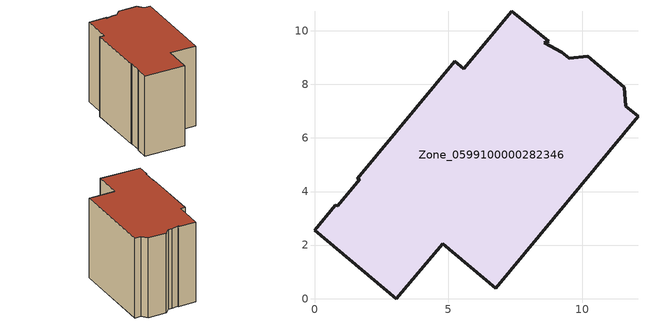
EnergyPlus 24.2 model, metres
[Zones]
Zone_0599100000282346
 floor ground (C_G): 0,2.56 0.78,3.5 0.86,3.46 1.69,4.47 1.6,4.49 5.24,8.86 5.58,8.58 7.37,10.73 8.75,9.6 8.58,9.56 9.24,9.21 9.52,8.98 10.21,9.05 11.57,7.89 11.63,7.19 12.08,6.81 6.77,0.39 4.78,2.05 3.05,0 z0
 wall outside (C_F): 11.63,7.19 11.57,7.89 10.21,9.05 9.52,8.98 9.24,9.21 8.58,9.56 8.75,9.6 7.37,10.73 5.58,8.58 5.24,8.86 1.6,4.49 1.69,4.47 0.86,3.46 0.78,3.5 0,2.56 3.05,0 4.78,2.05 6.77,0.39 12.08,6.81 11.63,7.19 z0:8
 roof outside (C_R): 0.78,3.5 0,2.56 3.05,0 4.78,2.05 6.77,0.39 12.08,6.81 11.63,7.19 11.57,7.89 10.21,9.05 9.52,8.98 9.24,9.21 8.58,9.56 8.75,9.6 7.37,10.73 5.58,8.58 5.24,8.86 1.6,4.49 1.69,4.47 0.86,3.46 z8
[BUILDING]
Pand.0599100000282346: North Axis=0; Terrain=City; Loads Convergence Tolerance Value=0.04; Temperature Convergence Tolerance Value=0.4; Solar Distribution=FullExterior; Maximum Number of Warmup Days=25; Minimum Number of Warmup Days=1
[Site:Location]
Rotterdam.The.Hague.AP_ZH_NLD Design_Conditions: Latitude=51.96; Longitude=4.45; Time Zone=1; Elevation=-4.5
[SITE:GROUNDTEMPERATURE:BUILDINGSURFACE]
18, 18, 18, 18, 18, 18, 18, 18, 18, 18, 18, 18
[MATERIAL] Thermal Absorptance=0.9; Solar Absorptance=0.7; Visible Absorptance=0.7
Name | Roughness | Thickness | Conductivity | Density | Specific Heat
G.TC.1946 | MediumSmooth | 0.15 | 1 | 540 | 1210
F.TC.1946 | Rough | 0.3 | 0.857143 | 1920 | 840
R.TC.1946 | MediumRough | 0.2 | 0.909091 | 1500 | 1000
[CONSTRUCTION]
C_G: G.TC.1946
C_F: F.TC.1946
C_R: R.TC.1946
[ZONE]
Zone_0599100000282346: Type=1; Multiplier=1; Ceiling Height=Autocalculate; Volume=Autocalculate; Floor Area=autocalculate; Part of Total Floor Area=Yes
[ZONEINFILTRATION:DESIGNFLOWRATE]
Infil_Zone_0599100000282346: Zone or ZoneList or Space or SpaceList=Zone_0599100000282346; Schedule=AlwaysOn; Design Flow Rate Calculation Method=Flow/Area; Flow Rate per Floor Area=0.003; Constant Term Coefficient=1; Temperature Term Coefficient=0; Velocity Term Coefficient=0; Velocity Squared Term Coefficient=0
[HVACTEMPLATE:ZONE:IDEALLOADSAIRSYSTEM]
Zone_0599100000282346: Maximum Heating Supply Air Temperature=50; Minimum Cooling Supply Air Temperature=13; Maximum Heating Supply Air Humidity Ratio=0.0156; Minimum Cooling Supply Air Humidity Ratio=0.0077; Heating Limit=NoLimit; Cooling Limit=NoLimit; Dehumidification Control Type=ConstantSensibleHeatRatio; Cooling Sensible Heat Ratio=0.7; Dehumidification Setpoint=60; Humidification Control Type=None; Humidification Setpoint=30; Outdoor Air Method=None; Outdoor Air Flow Rate per Person=0.00944; Outdoor Air Flow Rate per Zone Floor Area=0; Outdoor Air Flow Rate per Zone=0; Demand Controlled Ventilation Type=None; Outdoor Air Economizer Type=NoEconomizer; Heat Recovery Type=None; Sensible Heat Recovery Effectiveness=0.7; Latent Heat Recovery Effectiveness=0.65
[ZONECONTROL:THERMOSTAT]
ThermostatControl_Zone_0599100000282346: Zone or ZoneList=Zone_0599100000282346; Control Type Schedule=DualSetpointControlType; Control 1=Thermostat_Zone_0599100000282346; Temperature Difference Between Cutout And Setpoint=0
[THERMOSTATSETPOINT:DUALSETPOINT]
Thermostat_Zone_0599100000282346: Heating Setpoint Temperature Schedule=HeatingSetpoint_Zone_0599100000282346; Cooling Setpoint Temperature Schedule=CoolingSetpoint_Zone_0599100000282346
[SCHEDULE:COMPACT]
HeatingSetpoint_Zone_0599100000282346: Through: 12/31, For: AllDays, Until: 24:00, 21
CoolingSetpoint_Zone_0599100000282346: Through: 12/31, For: AllDays, Until: 24:00, 24
DualSetpointControlType: Through: 12/31, For: AllDays, Until: 24:00, 4
AlwaysOn: Through: 12/31, For: AllDays, Until: 24:00, 1
